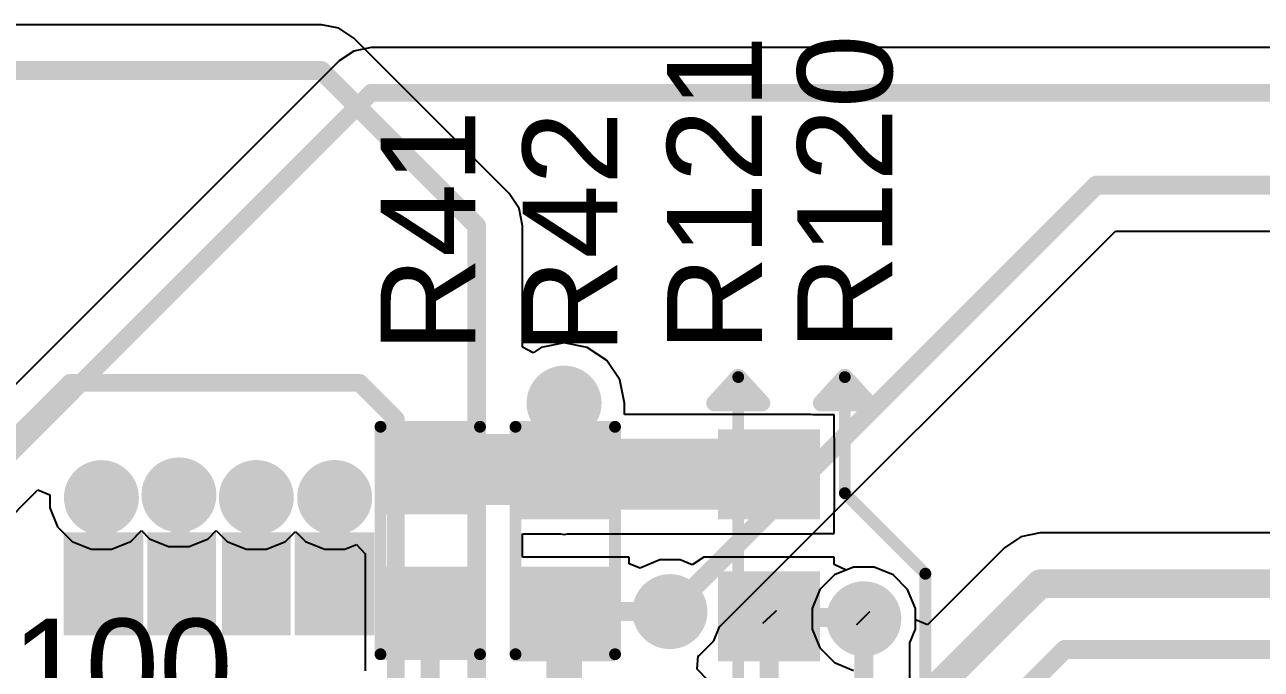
# Model space of a CAD drawing. Header units: millimetres. Extents: x 0 to 172, y 0 to 138.
# Drawn here: x 44.32 to 57.58, y 57.9 to 64.81 of the extents above; entities that cross this region are included whole.
import ezdxf

# ---------------------------------------------------------------- set-up
doc = ezdxf.new("R2010")
doc.units = ezdxf.units.MM
for name, color, linetype in [('BottomLayer', 5, 'Continuous'), ('BottomPaste', 16, 'Continuous'), ('BottomSolder', 6, 'Continuous'), ('TopLayer', 1, 'Continuous'), ('TopOverlay', 2, 'Continuous'), ('TopPaste', 8, 'Continuous'), ('TopSolder', 216, 'Continuous'), ('ViaHoleLayer', 16, 'Continuous')]:
    doc.layers.add(name, color=color, linetype=linetype)
doc.styles.add('Arial', font='', dxfattribs={"height": 0.2})
doc.styles.get('Arial').set_extended_font_data('Arial')

# ---------------------------------------------------------------- blocks, each defined once
blk = doc.blocks.new('YC164_JR_0722RL_B_145')
at = {"layer": 'BottomLayer'}
for points in [[(-0.45, 2.805), (0.45, 2.805), (0.45, 2.155), (-0.45, 2.155)], [(2.22, 2.155), (1.32, 2.155), (1.32, 2.805), (2.22, 2.805)], [(-0.45, 1.905), (0.45, 1.905), (0.45, 1.375), (-0.45, 1.375)], [(2.22, 1.375), (1.32, 1.375), (1.32, 1.905), (2.22, 1.905)], [(-0.45, 1.105), (0.45, 1.105), (0.45, 0.575), (-0.45, 0.575)], [(2.22, 0.575), (1.32, 0.575), (1.32, 1.105), (2.22, 1.105)], [(-0.45, 0.325), (0.45, 0.325), (0.45, -0.325), (-0.45, -0.325)], [(2.22, -0.325), (1.32, -0.325), (1.32, 0.325), (2.22, 0.325)]]:
    blk.add_hatch(color=5, dxfattribs=at).paths.add_polyline_path(points)
at = {"layer": 'BottomPaste'}
for points in [[(-0.45, 2.805), (0.45, 2.805), (0.45, 2.155), (-0.45, 2.155)], [(2.22, 2.155), (1.32, 2.155), (1.32, 2.805), (2.22, 2.805)], [(-0.45, 1.905), (0.45, 1.905), (0.45, 1.375), (-0.45, 1.375)], [(2.22, 1.375), (1.32, 1.375), (1.32, 1.905), (2.22, 1.905)], [(-0.45, 1.105), (0.45, 1.105), (0.45, 0.575), (-0.45, 0.575)], [(2.22, 0.575), (1.32, 0.575), (1.32, 1.105), (2.22, 1.105)], [(-0.45, 0.325), (0.45, 0.325), (0.45, -0.325), (-0.45, -0.325)], [(2.22, -0.325), (1.32, -0.325), (1.32, 0.325), (2.22, 0.325)]]:
    blk.add_hatch(color=16, dxfattribs=at).paths.add_polyline_path(points)
at = {"layer": 'BottomSolder'}
for points in [[(-0.552, 2.907), (0.552, 2.907), (0.552, 2.053), (-0.552, 2.053)], [(2.322, 2.053), (1.218, 2.053), (1.218, 2.907), (2.322, 2.907)], [(-0.552, 2.007), (0.552, 2.007), (0.552, 1.273), (-0.552, 1.273)], [(2.322, 1.273), (1.218, 1.273), (1.218, 2.007), (2.322, 2.007)], [(-0.552, 1.207), (0.552, 1.207), (0.552, 0.473), (-0.552, 0.473)], [(2.322, 0.473), (1.218, 0.473), (1.218, 1.207), (2.322, 1.207)], [(-0.552, 0.427), (0.552, 0.427), (0.552, -0.427), (-0.552, -0.427)], [(2.322, -0.427), (1.218, -0.427), (1.218, 0.427), (2.322, 0.427)]]:
    blk.add_hatch(color=6, dxfattribs=at).paths.add_polyline_path(points)
blk = doc.blocks.new('R___0603_B_185')
at = {"layer": 'BottomLayer'}
for points in [[(-1.143, -0.4445), (-1.143, 0.4445), (-0.381, 0.4445), (-0.381, -0.4445)], [(0.381, -0.4445), (0.381, 0.4445), (1.143, 0.4445), (1.143, -0.4445)]]:
    blk.add_hatch(color=5, dxfattribs=at).paths.add_polyline_path(points)
at = {"layer": 'BottomPaste'}
for points in [[(-1.143, -0.4445), (-1.143, 0.4445), (-0.381, 0.4445), (-0.381, -0.4445)], [(0.381, -0.4445), (0.381, 0.4445), (1.143, 0.4445), (1.143, -0.4445)]]:
    blk.add_hatch(color=16, dxfattribs=at).paths.add_polyline_path(points)
at = {"layer": 'BottomSolder'}
for points in [[(-1.2446, -0.5461), (-1.2446, 0.5461), (-0.2794, 0.5461), (-0.2794, -0.5461)], [(0.2794, -0.5461), (0.2794, 0.5461), (1.2446, 0.5461), (1.2446, -0.5461)]]:
    blk.add_hatch(color=6, dxfattribs=at).paths.add_polyline_path(points)
blk = doc.blocks.new('R___0603_B_186')
at = {"layer": 'BottomLayer'}
for points in [[(-1.143, -0.4445), (-1.143, 0.4445), (-0.381, 0.4445), (-0.381, -0.4445)], [(0.381, -0.4445), (0.381, 0.4445), (1.143, 0.4445), (1.143, -0.4445)]]:
    blk.add_hatch(color=5, dxfattribs=at).paths.add_polyline_path(points)
at = {"layer": 'BottomPaste'}
for points in [[(-1.143, -0.4445), (-1.143, 0.4445), (-0.381, 0.4445), (-0.381, -0.4445)], [(0.381, -0.4445), (0.381, 0.4445), (1.143, 0.4445), (1.143, -0.4445)]]:
    blk.add_hatch(color=16, dxfattribs=at).paths.add_polyline_path(points)
at = {"layer": 'BottomSolder'}
for points in [[(-1.2446, -0.5461), (-1.2446, 0.5461), (-0.2794, 0.5461), (-0.2794, -0.5461)], [(0.2794, -0.5461), (0.2794, 0.5461), (1.2446, 0.5461), (1.2446, -0.5461)]]:
    blk.add_hatch(color=6, dxfattribs=at).paths.add_polyline_path(points)
blk = doc.blocks.new('R___0603_187')
at = {"layer": 'TopLayer'}
for points in [[(-0.381, 0.4445), (-0.381, -0.4445), (-1.143, -0.4445), (-1.143, 0.4445)], [(1.143, 0.4445), (1.143, -0.4445), (0.381, -0.4445), (0.381, 0.4445)]]:
    blk.add_hatch(color=1, dxfattribs=at).paths.add_polyline_path(points)
at = {"layer": 'TopPaste'}
for points in [[(-0.381, 0.4445), (-0.381, -0.4445), (-1.143, -0.4445), (-1.143, 0.4445)], [(1.143, 0.4445), (1.143, -0.4445), (0.381, -0.4445), (0.381, 0.4445)]]:
    blk.add_hatch(color=8, dxfattribs=at).paths.add_polyline_path(points)
at = {"layer": 'TopSolder'}
for points in [[(-0.2794, 0.5461), (-0.2794, -0.5461), (-1.2446, -0.5461), (-1.2446, 0.5461)], [(1.2446, 0.5461), (1.2446, -0.5461), (0.2794, -0.5461), (0.2794, 0.5461)]]:
    blk.add_hatch(color=216, dxfattribs=at).paths.add_polyline_path(points)
at = {"layer": 'TopOverlay', "const_width": 0.127}
for points in [[(-1.2192, 0.5334), (-1.2192, -0.5334)], [(-1.2192, 0.5334), (1.2192, 0.5334)], [(1.2192, 0.5334), (1.2192, -0.5334)], [(-1.2192, -0.5334), (1.2192, -0.5334)]]:
    blk.add_lwpolyline(points, dxfattribs=at)
at = {"layer": 'TopOverlay', "const_width": 0.0635}
for points in [[(-1.25095, 0.5334, 1), (-1.18745, 0.5334, 1)], [(-1.25095, 0.5334, 1), (-1.18745, 0.5334, 1)], [(1.18745, 0.5334, 1), (1.25095, 0.5334, 1)], [(1.18745, 0.5334, 1), (1.25095, 0.5334, 1)], [(-1.25095, -0.5334, 1), (-1.18745, -0.5334, 1)], [(-1.25095, -0.5334, 1), (-1.18745, -0.5334, 1)], [(1.18745, -0.5334, 1), (1.25095, -0.5334, 1)], [(1.18745, -0.5334, 1), (1.25095, -0.5334, 1)]]:
    blk.add_lwpolyline(points, format="xyb", close=True, dxfattribs=at)
blk = doc.blocks.new('R___0603_188')
at = {"layer": 'TopLayer'}
for points in [[(-0.381, 0.4445), (-0.381, -0.4445), (-1.143, -0.4445), (-1.143, 0.4445)], [(1.143, 0.4445), (1.143, -0.4445), (0.381, -0.4445), (0.381, 0.4445)]]:
    blk.add_hatch(color=1, dxfattribs=at).paths.add_polyline_path(points)
at = {"layer": 'TopPaste'}
for points in [[(-0.381, 0.4445), (-0.381, -0.4445), (-1.143, -0.4445), (-1.143, 0.4445)], [(1.143, 0.4445), (1.143, -0.4445), (0.381, -0.4445), (0.381, 0.4445)]]:
    blk.add_hatch(color=8, dxfattribs=at).paths.add_polyline_path(points)
at = {"layer": 'TopSolder'}
for points in [[(-0.2794, 0.5461), (-0.2794, -0.5461), (-1.2446, -0.5461), (-1.2446, 0.5461)], [(1.2446, 0.5461), (1.2446, -0.5461), (0.2794, -0.5461), (0.2794, 0.5461)]]:
    blk.add_hatch(color=216, dxfattribs=at).paths.add_polyline_path(points)
at = {"layer": 'TopOverlay', "const_width": 0.127}
for points in [[(-1.2192, 0.5334), (-1.2192, -0.5334)], [(-1.2192, 0.5334), (1.2192, 0.5334)], [(1.2192, 0.5334), (1.2192, -0.5334)], [(-1.2192, -0.5334), (1.2192, -0.5334)]]:
    blk.add_lwpolyline(points, dxfattribs=at)
at = {"layer": 'TopOverlay', "const_width": 0.0635}
for points in [[(-1.25095, 0.5334, 1), (-1.18745, 0.5334, 1)], [(-1.25095, 0.5334, 1), (-1.18745, 0.5334, 1)], [(1.18745, 0.5334, 1), (1.25095, 0.5334, 1)], [(1.18745, 0.5334, 1), (1.25095, 0.5334, 1)], [(-1.25095, -0.5334, 1), (-1.18745, -0.5334, 1)], [(-1.25095, -0.5334, 1), (-1.18745, -0.5334, 1)], [(1.18745, -0.5334, 1), (1.25095, -0.5334, 1)], [(1.18745, -0.5334, 1), (1.25095, -0.5334, 1)]]:
    blk.add_lwpolyline(points, format="xyb", close=True, dxfattribs=at)

msp = doc.modelspace()

# ---------------------------------------------------------------- hatches: boundary and pattern name
at = {"layer": 'BottomLayer'}
h = msp.add_hatch(color=5, dxfattribs=at)
edge = h.paths.add_edge_path()
edge.add_arc((50.101, 60.757), 0.3, 0, 360)
msp.add_hatch(color=5, dxfattribs=at).paths.add_polyline_path([(49.657, 59.614), (52.743, 59.614), (52.743, 60.376), (49.657, 60.376)])
h = msp.add_hatch(color=5, dxfattribs=at)
edge = h.paths.add_edge_path()
edge.add_arc((45.971, 59.773), 0.3, 0, 360)
h = msp.add_hatch(color=5, dxfattribs=at)
edge = h.paths.add_edge_path()
edge.add_arc((45.14, 59.744), 0.3, 0, 360)
h = msp.add_hatch(color=5, dxfattribs=at)
edge = h.paths.add_edge_path()
edge.add_arc((46.801, 59.745), 0.3, 0, 360)
h = msp.add_hatch(color=5, dxfattribs=at)
edge = h.paths.add_edge_path()
edge.add_arc((47.641, 59.745), 0.3, 0, 360)
h = msp.add_hatch(color=5, dxfattribs=at)
edge = h.paths.add_edge_path()
edge.add_arc((51.236, 58.522), 0.3, 0, 360)
h = msp.add_hatch(color=5, dxfattribs=at)
edge = h.paths.add_edge_path()
edge.add_arc((53.315, 58.445), 0.3, 0, 360)
at = {"layer": 'BottomSolder'}
h = msp.add_hatch(color=6, dxfattribs=at)
edge = h.paths.add_edge_path()
edge.add_arc((50.101, 60.757), 0.402, 0, 360)
h = msp.add_hatch(color=6, dxfattribs=at)
edge = h.paths.add_edge_path()
edge.add_arc((45.14, 59.744), 0.402, 0, 360)
h = msp.add_hatch(color=6, dxfattribs=at)
edge = h.paths.add_edge_path()
edge.add_arc((45.971, 59.773), 0.402, 0, 360)
h = msp.add_hatch(color=6, dxfattribs=at)
edge = h.paths.add_edge_path()
edge.add_arc((46.801, 59.745), 0.402, 0, 360)
h = msp.add_hatch(color=6, dxfattribs=at)
edge = h.paths.add_edge_path()
edge.add_arc((47.641, 59.745), 0.402, 0, 360)
h = msp.add_hatch(color=6, dxfattribs=at)
edge = h.paths.add_edge_path()
edge.add_arc((51.236, 58.522), 0.402, 0, 360)
h = msp.add_hatch(color=6, dxfattribs=at)
edge = h.paths.add_edge_path()
edge.add_arc((53.315, 58.445), 0.402, 0, 360)
at = {"layer": 'TopLayer'}
h = msp.add_hatch(color=1, dxfattribs=at)
edge = h.paths.add_edge_path()
edge.add_arc((50.101, 60.757), 0.3, 0, 360)
msp.add_hatch(color=1, dxfattribs=at).paths.add_polyline_path([(48.222, 59.665), (50.559, 59.665), (50.559, 60.427), (48.222, 60.427)])
h = msp.add_hatch(color=1, dxfattribs=at)
edge = h.paths.add_edge_path()
edge.add_arc((45.971, 59.773), 0.3, 0, 360)
h = msp.add_hatch(color=1, dxfattribs=at)
edge = h.paths.add_edge_path()
edge.add_arc((45.14, 59.744), 0.3, 0, 360)
h = msp.add_hatch(color=1, dxfattribs=at)
edge = h.paths.add_edge_path()
edge.add_arc((46.801, 59.745), 0.3, 0, 360)
h = msp.add_hatch(color=1, dxfattribs=at)
edge = h.paths.add_edge_path()
edge.add_arc((47.641, 59.745), 0.3, 0, 360)
h = msp.add_hatch(color=1, dxfattribs=at)
edge = h.paths.add_edge_path()
edge.add_arc((51.236, 58.522), 0.3, 0, 360)
h = msp.add_hatch(color=1, dxfattribs=at)
edge = h.paths.add_edge_path()
edge.add_arc((53.315, 58.445), 0.3, 0, 360)
at = {"layer": 'TopSolder'}
h = msp.add_hatch(color=216, dxfattribs=at)
edge = h.paths.add_edge_path()
edge.add_arc((50.101, 60.757), 0.402, 0, 360)
h = msp.add_hatch(color=216, dxfattribs=at)
edge = h.paths.add_edge_path()
edge.add_arc((45.14, 59.744), 0.402, 0, 360)
h = msp.add_hatch(color=216, dxfattribs=at)
edge = h.paths.add_edge_path()
edge.add_arc((45.971, 59.773), 0.402, 0, 360)
h = msp.add_hatch(color=216, dxfattribs=at)
edge = h.paths.add_edge_path()
edge.add_arc((46.801, 59.745), 0.402, 0, 360)
h = msp.add_hatch(color=216, dxfattribs=at)
edge = h.paths.add_edge_path()
edge.add_arc((47.641, 59.745), 0.402, 0, 360)
h = msp.add_hatch(color=216, dxfattribs=at)
edge = h.paths.add_edge_path()
edge.add_arc((51.236, 58.522), 0.402, 0, 360)
h = msp.add_hatch(color=216, dxfattribs=at)
edge = h.paths.add_edge_path()
edge.add_arc((53.315, 58.445), 0.402, 0, 360)
at = {"layer": 'ViaHoleLayer'}
h = msp.add_hatch(color=16, dxfattribs=at)
edge = h.paths.add_edge_path()
edge.add_arc((50.101, 60.757), 0.15, 0, 360)
h = msp.add_hatch(color=16, dxfattribs=at)
edge = h.paths.add_edge_path()
edge.add_arc((45.14, 59.744), 0.15, 0, 360)
h = msp.add_hatch(color=16, dxfattribs=at)
edge = h.paths.add_edge_path()
edge.add_arc((45.971, 59.773), 0.15, 0, 360)
h = msp.add_hatch(color=16, dxfattribs=at)
edge = h.paths.add_edge_path()
edge.add_arc((46.801, 59.745), 0.15, 0, 360)
h = msp.add_hatch(color=16, dxfattribs=at)
edge = h.paths.add_edge_path()
edge.add_arc((47.641, 59.745), 0.15, 0, 360)
h = msp.add_hatch(color=16, dxfattribs=at)
edge = h.paths.add_edge_path()
edge.add_arc((51.236, 58.522), 0.15, 0, 360)
h = msp.add_hatch(color=16, dxfattribs=at)
edge = h.paths.add_edge_path()
edge.add_arc((53.315, 58.445), 0.15, 0, 360)

# ---------------------------------------------------------------- linework, layer by layer
at = {"layer": 'BottomLayer'}
for p, q in [((47.499, 64.814), (29.938, 64.814)), ((47.687, 64.776), (47.499, 64.814)), ((47.847, 64.67), (47.687, 64.776)), ((49.512, 63.005), (47.847, 64.67)), ((49.618, 62.845), (49.512, 63.005)), ((49.656, 62.657), (49.618, 62.845)), ((49.656, 61.357), (49.656, 62.657)), ((50.101, 61.404), (49.854, 61.355)), ((50.349, 61.355), (50.101, 61.404)), ((49.768, 61.298), (49.656, 61.357)), ((49.854, 61.355), (49.768, 61.298)), ((50.559, 61.215), (50.349, 61.355)), ((50.7, 61.005), (50.559, 61.215)), ((50.749, 60.757), (50.7, 61.005)), ((50.749, 60.635), (50.749, 60.757)), ((52.743, 60.635), (50.749, 60.635)), ((52.768, 60.63), (52.743, 60.635)), ((52.997, 60.63), (52.768, 60.63)), ((52.997, 60.401), (52.997, 60.63)), ((53.002, 60.376), (52.997, 60.401)), ((53.002, 59.614), (53.002, 60.376)), ((52.997, 59.589), (53.002, 59.614)), ((52.997, 59.36), (52.997, 59.589)), ((49.656, 59.354), (49.657, 59.355)), ((49.656, 59.106), (49.656, 59.354)), ((49.657, 59.355), (50.064, 59.355)), ((50.064, 59.355), (50.101, 59.347)), ((50.101, 59.347), (50.139, 59.355)), ((50.139, 59.355), (52.743, 59.355)), ((52.743, 59.355), (52.768, 59.36)), ((52.768, 59.36), (52.997, 59.36)), ((50.8, 59.106), (49.656, 59.106)), ((50.8, 59.035), (50.8, 59.106)), ((50.917, 58.986), (50.8, 59.035)), ((51.126, 59.076), (50.923, 58.991)), ((51.347, 59.076), (51.126, 59.076)), ((51.473, 59.023), (51.347, 59.076)), ((51.6, 59.106), (51.473, 59.023)), ((52.997, 59.106), (51.6, 59.106)), ((51.6, 59.106), (51.6, 59.106)), ((52.997, 59.028), (52.997, 59.106)), ((53.124, 58.966), (52.997, 59.028)), ((50.923, 58.991), (50.917, 58.986)), ((53.204, 58.999), (53.124, 58.966)), ((53.425, 58.999), (53.204, 58.999)), ((53.628, 58.915), (53.425, 58.999)), ((53.784, 58.759), (53.628, 58.915)), ((53.869, 58.556), (53.784, 58.759)), ((53.869, 58.335), (53.869, 58.556)), ((53.807, 58.186), (53.869, 58.335)), ((53.807, 52.706), (53.807, 58.186))]:
    msp.add_line(p, q, dxfattribs=at)
for points, const_width in [([(29.734, 64.322), (47.499, 64.322)], 0.203), ([(47.499, 64.322), (49.164, 62.657)], 0.203), ([(49.164, 57.501), (49.164, 62.657)], 0.203), ([(44.221, 60.393), (44.803, 60.974)], 0.189), ([(44.803, 60.974), (47.908, 60.974)], 0.189), ([(47.908, 60.974), (48.298, 60.585)], 0.189), ([(50.101, 59.995), (50.101, 60.757)], 0.508), ([(48.298, 51.99), (48.298, 60.585)], 0.189), ([(45.14, 59.744), (45.151, 59.734)], 0.381), ([(45.971, 59.773), (45.986, 59.757)], 0.381), ([(45.151, 58.829), (45.151, 59.734)], 0.203), ([(45.986, 58.834), (45.986, 59.757)], 0.203), ([(46.801, 58.818), (46.801, 59.745)], 0.203), ([(47.641, 58.818), (47.641, 59.745)], 0.203), ([(45.151, 58.829), (45.161, 58.818)], 0.381), ([(45.986, 58.834), (46.001, 58.818)], 0.381), ([(50.101, 57.468), (50.101, 58.471)], 0.381), ([(52.299, 58.471), (52.311, 58.458)], 0.203), ([(52.299, 57.468), (52.299, 58.471)], 0.203), ([(52.311, 58.458), (53.302, 58.458)], 0.203), ([(53.302, 58.458), (53.315, 58.445)], 0.203), ([(53.315, 52.706), (53.315, 58.445)], 0.203)]:
    msp.add_lwpolyline(points, dxfattribs=dict(at, const_width=const_width))
for points, const_width in [([(47.448, 64.322, 1), (47.55, 64.322, 1)], 0.102), ([(47.448, 64.322, 1), (47.55, 64.322, 1)], 0.102), ([(49.113, 62.657, 1), (49.214, 62.657, 1)], 0.102), ([(49.113, 62.657, 1), (49.214, 62.657, 1)], 0.102), ([(44.755, 60.974, 1), (44.85, 60.974, 1)], 0.0946), ([(44.755, 60.974, 1), (44.85, 60.974, 1)], 0.0946), ([(47.861, 60.974, 1), (47.956, 60.974, 1)], 0.0946), ([(47.861, 60.974, 1), (47.956, 60.974, 1)], 0.0946), ([(49.974, 60.757, 1), (50.228, 60.757, 1)], 0.254), ([(48.251, 60.585, 1), (48.345, 60.585, 1)], 0.0946), ([(48.251, 60.585, 1), (48.345, 60.585, 1)], 0.0946), ([(49.974, 59.995, 1), (50.228, 59.995, 1)], 0.254), ([(45.045, 59.744, 1), (45.235, 59.744, 1)], 0.191), ([(45.875, 59.773, 1), (46.066, 59.773, 1)], 0.191), ([(45.891, 59.757, 1), (46.081, 59.757, 1)], 0.191), ([(45.055, 59.734, 1), (45.246, 59.734, 1)], 0.191), ([(45.1, 59.734, 1), (45.201, 59.734, 1)], 0.102), ([(45.935, 59.757, 1), (46.037, 59.757, 1)], 0.102), ([(46.75, 59.745, 1), (46.852, 59.745, 1)], 0.102), ([(47.59, 59.745, 1), (47.692, 59.745, 1)], 0.102), ([(45.055, 58.829, 1), (45.246, 58.829, 1)], 0.191), ([(45.066, 58.818, 1), (45.256, 58.818, 1)], 0.191), ([(45.891, 58.834, 1), (46.081, 58.834, 1)], 0.191), ([(45.906, 58.818, 1), (46.096, 58.818, 1)], 0.191), ([(45.1, 58.829, 1), (45.201, 58.829, 1)], 0.102), ([(45.935, 58.834, 1), (46.037, 58.834, 1)], 0.102), ([(46.75, 58.818, 1), (46.852, 58.818, 1)], 0.102), ([(47.59, 58.818, 1), (47.692, 58.818, 1)], 0.102), ([(50.006, 58.471, 1), (50.197, 58.471, 1)], 0.191), ([(52.248, 58.471, 1), (52.349, 58.471, 1)], 0.102), ([(52.248, 58.471, 1), (52.349, 58.471, 1)], 0.102), ([(52.261, 58.458, 1), (52.362, 58.458, 1)], 0.102), ([(52.261, 58.458, 1), (52.362, 58.458, 1)], 0.102), ([(53.251, 58.458, 1), (53.353, 58.458, 1)], 0.102), ([(53.251, 58.458, 1), (53.353, 58.458, 1)], 0.102), ([(53.264, 58.445, 1), (53.365, 58.445, 1)], 0.102), ([(53.264, 58.445, 1), (53.365, 58.445, 1)], 0.102)]:
    msp.add_lwpolyline(points, format="xyb", close=True, dxfattribs=dict(at, const_width=const_width))
at = {"layer": 'TopLayer'}
for p, q in [((47.846, 64.532), (47.688, 64.427)), ((48.031, 64.569), (47.846, 64.532)), ((59.766, 64.569), (48.031, 64.569)), ((48.031, 64.569), (48.031, 64.569)), ((47.688, 64.427), (43.937, 60.675)), ((47.688, 64.427), (47.688, 64.427)), ((51.768, 58.357), (56.012, 62.602)), ((56.012, 62.602), (62.39, 62.602)), ((44.034, 59.401), (44.459, 59.826)), ((44.459, 59.826), (44.586, 59.774)), ((44.586, 59.774), (44.586, 59.634)), ((44.586, 59.634), (44.67, 59.43)), ((44.67, 59.43), (44.826, 59.274)), ((44.826, 59.274), (45.03, 59.19)), ((45.25, 59.19), (45.454, 59.274)), ((45.454, 59.274), (45.57, 59.39)), ((45.57, 59.39), (45.657, 59.303)), ((45.657, 59.303), (45.86, 59.219)), ((46.081, 59.219), (46.284, 59.303)), ((46.284, 59.303), (46.372, 59.39)), ((46.372, 59.39), (46.487, 59.275)), ((46.487, 59.275), (46.691, 59.191)), ((46.911, 59.191), (47.115, 59.275)), ((47.115, 59.275), (47.221, 59.381)), ((47.221, 59.381), (47.327, 59.275)), ((47.327, 59.275), (47.531, 59.191)), ((54.998, 59.324), (54.822, 59.206)), ((55.207, 59.365), (54.998, 59.324)), ((63.247, 59.365), (55.207, 59.365)), ((45.03, 59.19), (45.25, 59.19)), ((45.86, 59.219), (46.081, 59.219)), ((46.691, 59.191), (46.911, 59.191)), ((47.531, 59.191), (47.751, 59.191)), ((47.751, 59.191), (47.877, 59.243)), ((47.877, 59.243), (47.968, 59.143)), ((47.968, 59.143), (47.968, 57.887)), ((54.822, 59.206), (53.996, 58.38)), ((53.001, 58.915), (52.845, 58.759)), ((53.204, 58.999), (53.001, 58.915)), ((53.425, 58.999), (53.204, 58.999)), ((53.628, 58.915), (53.425, 58.999)), ((53.784, 58.759), (53.628, 58.915)), ((52.845, 58.759), (52.761, 58.556)), ((53.869, 58.556), (53.784, 58.759)), ((52.761, 58.556), (52.761, 58.335)), ((53.869, 58.432), (53.869, 58.556)), ((51.706, 58.208), (51.768, 58.357)), ((53.996, 58.38), (53.869, 58.432)), ((51.55, 58.052), (51.706, 58.208)), ((52.761, 58.335), (52.845, 58.132)), ((52.845, 58.132), (53.001, 57.976)), ((51.527, 57.905), (51.537, 58.047)), ((51.537, 58.047), (51.55, 58.052)), ((53.001, 57.976), (53.204, 57.891)), ((51.651, 57.781), (51.527, 57.905))]:
    msp.add_line(p, q, dxfattribs=at)
for points, const_width in [([(43.691, 59.744), (48.031, 64.084)], 0.189), ([(48.031, 64.084), (59.967, 64.084)], 0.189), ([(51.236, 58.522), (55.808, 63.094)], 0.203), ([(55.808, 63.094), (62.39, 63.094)], 0.203), ([(50.101, 60.757), (50.108, 60.75)], 0.508), ([(50.108, 60.052), (50.108, 60.75)], 0.508), ([(50.108, 60.052), (50.114, 60.046)], 0.508), ([(52.648, 56.264), (55.207, 58.822)], 0.305), ([(55.207, 58.822), (63.382, 58.822)], 0.305), ([(48.666, 57.506), (48.666, 58.522)], 0.203), ([(50.114, 58.522), (51.236, 58.522)], 0.203), ([(50.114, 57.518), (50.114, 58.522)], 0.203), ([(53.148, 55.795), (55.469, 58.116)], 0.203), ([(55.469, 58.116), (64.059, 58.116)], 0.203)]:
    msp.add_lwpolyline(points, dxfattribs=dict(at, const_width=const_width))
for points, const_width in [([(47.984, 64.084, 1), (48.079, 64.084, 1)], 0.0946), ([(47.984, 64.084, 1), (48.079, 64.084, 1)], 0.0946), ([(55.758, 63.094, 1), (55.859, 63.094, 1)], 0.102), ([(55.758, 63.094, 1), (55.859, 63.094, 1)], 0.102), ([(49.974, 60.757, 1), (50.228, 60.757, 1)], 0.254), ([(49.981, 60.75, 1), (50.235, 60.75, 1)], 0.254), ([(49.981, 60.75, 1), (50.235, 60.75, 1)], 0.254), ([(49.981, 60.052, 1), (50.235, 60.052, 1)], 0.254), ([(49.981, 60.052, 1), (50.235, 60.052, 1)], 0.254), ([(49.987, 60.046, 1), (50.241, 60.046, 1)], 0.254), ([(55.13, 58.822, 1), (55.283, 58.822, 1)], 0.152), ([(55.13, 58.822, 1), (55.283, 58.822, 1)], 0.152), ([(48.616, 58.522, 1), (48.717, 58.522, 1)], 0.102), ([(50.063, 58.522, 1), (50.165, 58.522, 1)], 0.102), ([(50.063, 58.522, 1), (50.165, 58.522, 1)], 0.102), ([(51.186, 58.522, 1), (51.287, 58.522, 1)], 0.102), ([(51.186, 58.522, 1), (51.287, 58.522, 1)], 0.102), ([(55.418, 58.116, 1), (55.52, 58.116, 1)], 0.102), ([(55.418, 58.116, 1), (55.52, 58.116, 1)], 0.102)]:
    msp.add_lwpolyline(points, format="xyb", close=True, dxfattribs=dict(at, const_width=const_width))
at = {"layer": 'TopOverlay'}
for points, const_width in [([(51.714, 60.757), (51.968, 61.036)], 0.178), ([(51.968, 61.036), (52.222, 60.757)], 0.178), ([(52.857, 60.757), (53.111, 61.036)], 0.178), ([(53.111, 61.036), (53.365, 60.757)], 0.178), ([(51.968, 56.947), (51.968, 61.036)], 0.127), ([(53.111, 59.792), (53.111, 61.036)], 0.127), ([(51.714, 60.757), (51.968, 60.757)], 0.178), ([(51.968, 60.757), (52.222, 60.757)], 0.178), ([(52.857, 60.757), (53.111, 60.757)], 0.178), ([(53.111, 60.757), (53.365, 60.757)], 0.178), ([(53.111, 59.792), (53.975, 58.928)], 0.127), ([(53.975, 56.528), (53.975, 58.928)], 0.127)]:
    msp.add_lwpolyline(points, dxfattribs=dict(at, const_width=const_width))
for points, const_width in [([(51.924, 61.036, 1), (52.013, 61.036, 1)], 0.0889), ([(51.924, 61.036, 1), (52.013, 61.036, 1)], 0.0889), ([(53.067, 61.036, 1), (53.156, 61.036, 1)], 0.0889), ([(53.067, 61.036, 1), (53.156, 61.036, 1)], 0.0889), ([(51.937, 61.036, 1), (52, 61.036, 1)], 0.0635), ([(53.08, 61.036, 1), (53.143, 61.036, 1)], 0.0635), ([(51.67, 60.757, 1), (51.759, 60.757, 1)], 0.0889), ([(51.67, 60.757, 1), (51.759, 60.757, 1)], 0.0889), ([(51.924, 60.757, 1), (52.013, 60.757, 1)], 0.0889), ([(51.924, 60.757, 1), (52.013, 60.757, 1)], 0.0889), ([(52.178, 60.757, 1), (52.267, 60.757, 1)], 0.0889), ([(52.178, 60.757, 1), (52.267, 60.757, 1)], 0.0889), ([(52.813, 60.757, 1), (52.902, 60.757, 1)], 0.0889), ([(52.813, 60.757, 1), (52.902, 60.757, 1)], 0.0889), ([(53.067, 60.757, 1), (53.156, 60.757, 1)], 0.0889), ([(53.067, 60.757, 1), (53.156, 60.757, 1)], 0.0889), ([(53.321, 60.757, 1), (53.41, 60.757, 1)], 0.0889), ([(53.321, 60.757, 1), (53.41, 60.757, 1)], 0.0889), ([(53.08, 59.792, 1), (53.143, 59.792, 1)], 0.0635), ([(53.08, 59.792, 1), (53.143, 59.792, 1)], 0.0635), ([(53.943, 58.928, 1), (54.007, 58.928, 1)], 0.0635), ([(53.943, 58.928, 1), (54.007, 58.928, 1)], 0.0635)]:
    msp.add_lwpolyline(points, format="xyb", close=True, dxfattribs=dict(at, const_width=const_width))

# ---------------------------------------------------------------- block references
at = {"rotation": 90}
for name, p in [('R___0603_188', (48.666, 59.284)), ('R___0603_187', (50.114, 59.284)), ('R___0603_B_186', (50.101, 59.233)), ('R___0603_B_185', (52.299, 59.233)), ('YC164_JR_0722RL_B_145', (47.641, 57.048))]:
    msp.add_blockref(name, p, dxfattribs=at)

# ---------------------------------------------------------------- texts
at = {"layer": 'TopOverlay', "style": 'Arial'}
for s, p in [('R121', (52.222, 61.308)), ('R120', (53.619, 61.316)), ('R41', (49.149, 61.299)), ('R42', (50.673, 61.282))]:
    msp.add_text(s, height=1.016, rotation=90, dxfattribs=at).set_placement(p)
msp.add_text('R100', height=1.016, dxfattribs=at).set_placement((43.155, 57.43))

doc.saveas('drawing.dxf')
